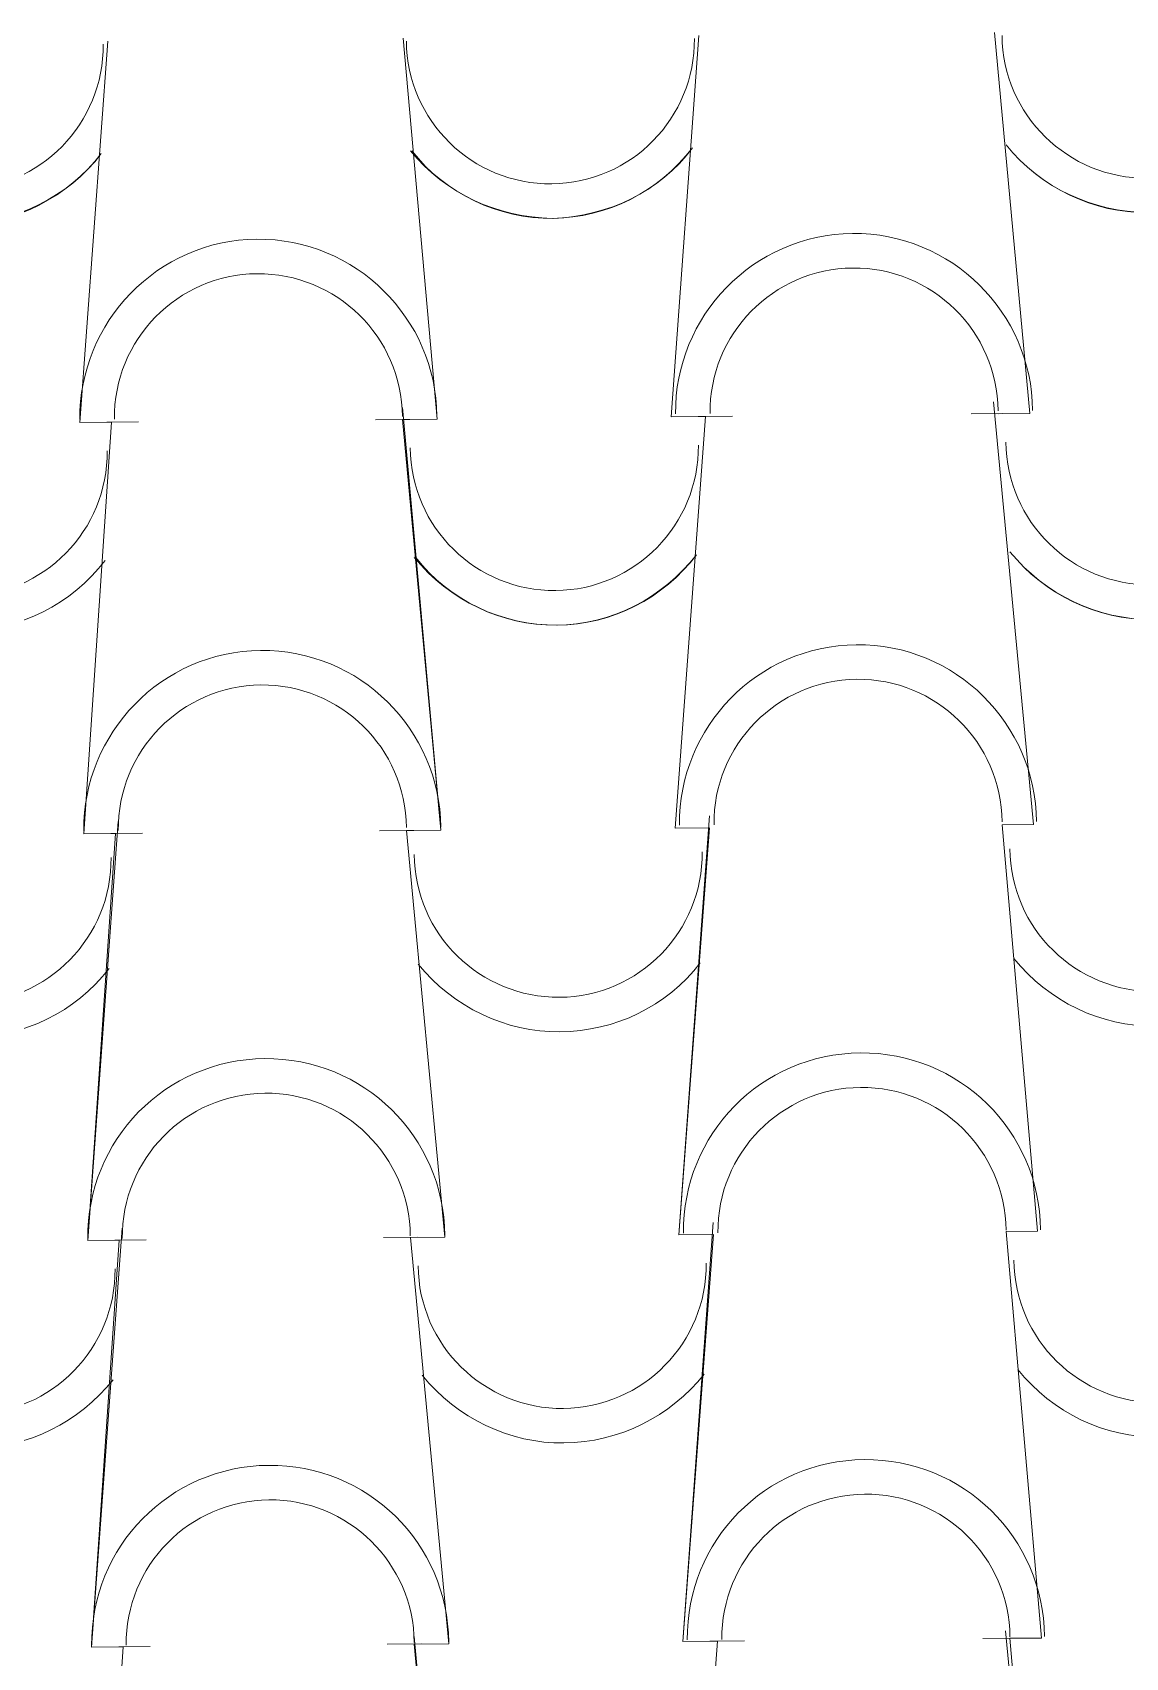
# Model space of a CAD drawing. Header units: millimetres. Extents: x 36985 to 49607, y -23856 to -17842.
# Drawn here: x 47798 to 48391, y -19408 to -18526 of the extents above; entities that cross this region are included whole.
import ezdxf

# ---------------------------------------------------------------- set-up
doc = ezdxf.new("R2010")
doc.units = ezdxf.units.MM
doc.layers.add('A-COB-___-___-EXI', color=250, linetype='Continuous', lineweight=25)

msp = doc.modelspace()

# ---------------------------------------------------------------- linework, layer by layer
at = {"layer": 'A-COB-___-___-EXI', "color": 18, "lineweight": 9}
for p, q in [((47837.92, -18737.75), (47855.02, -18737.59)), ((48002.44, -18736.17), (47983.7, -18736.35)), ((48324.15, -18733.08), (48307.04, -18733.24)), ((48006.7, -19180.05), (47987.97, -19180.23)), ((47844.63, -19181.61), (47827.52, -19181.77)), ((47842.18, -19181.63), (47859.29, -19181.47)), ((48330.54, -19397.67), (48313.43, -19397.84))]:
    msp.add_line(p, q, dxfattribs=at)
at = {"layer": 'A-COB-___-___-EXI', "color": 18, "lineweight": 9, "flags": 128}
for points in [[(48159.27, -18527.77), (48144.15, -18734.81), (48162.88, -18734.63), (48144.15, -18734.81), (48162.88, -18734.63), (48144.15, -18734.81), (48159.27, -18527.77), (48144.15, -18734.81), (48162.88, -18734.63), (48144.15, -18734.81), (48162.88, -18734.63), (48144.15, -18734.81), (48159.27, -18527.77), (48144.15, -18734.81), (48162.88, -18734.63), (48144.15, -18734.81), (48162.88, -18734.63), (48144.15, -18734.81), (48159.27, -18527.77), (48144.15, -18734.81), (48162.88, -18734.63), (48146.3, -18957.97), (48165.03, -18957.79), (48146.3, -18957.97), (48165.03, -18957.79), (48146.3, -18957.97), (48165.03, -18957.79), (48146.3, -18957.97), (48165.03, -18957.79), (48146.3, -18957.97), (48165.03, -18957.79), (48146.3, -18957.97), (48165.03, -18957.79), (48146.3, -18957.97), (48165.03, -18957.79), (48146.3, -18957.97), (48165.03, -18957.79), (48146.3, -18957.97), (48165.03, -18957.79), (48146.3, -18957.97), (48165.03, -18957.79), (48148.42, -19178.69), (48167.15, -19178.51), (48148.42, -19178.69), (48167.15, -19178.51), (48148.42, -19178.69), (48165.03, -18957.79), (48146.3, -18957.97)], [(48144.15, -18734.81), (48162.88, -18734.63), (48144.15, -18734.81), (48159.27, -18527.77), (48144.15, -18734.81), (48162.88, -18734.63), (48144.15, -18734.81), (48162.88, -18734.63), (48144.15, -18734.81), (48159.27, -18527.77), (48144.15, -18734.81), (48162.88, -18734.63), (48144.15, -18734.81), (48162.88, -18734.63), (48144.15, -18734.81), (48159.27, -18527.77), (48144.15, -18734.81), (48162.88, -18734.63), (48144.15, -18734.81), (48162.88, -18734.63)], [(47998.3, -18729.7), (48019.24, -18959.19), (48000.51, -18959.37), (48019.24, -18959.19), (47998.3, -18729.7), (48019.24, -18959.19), (48000.51, -18959.37), (48019.24, -18959.19), (47998.36, -18736.21), (48017.1, -18736.03), (47998.82, -18529.32)], [(47998.36, -18736.21), (48017.1, -18736.03), (47998.36, -18736.21), (48017.1, -18736.03), (47998.82, -18529.32), (48017.1, -18736.03), (47998.36, -18736.21), (48017.1, -18736.03), (47998.36, -18736.21), (48017.1, -18736.03), (47998.82, -18529.32)], [(48330.24, -19620.86), (48347.34, -19620.69), (48325.61, -19393.65), (48347.34, -19620.69), (48330.24, -19620.86), (48347.34, -19620.69), (48328.09, -19397.7), (48345.2, -19397.53), (48328.09, -19397.7), (48345.2, -19397.53), (48328.09, -19397.7), (48345.2, -19397.53), (48325.97, -19176.98), (48343.07, -19176.82), (48323.85, -18956.26), (48340.95, -18956.1), (48323.85, -18956.26), (48340.95, -18956.1), (48323.85, -18956.26), (48340.95, -18956.1), (48319.2, -18726.61)], [(48164.97, -18951.27), (48148.42, -19178.69), (48167.15, -19178.51), (48148.42, -19178.69), (48164.97, -18951.27), (48148.42, -19178.69), (48167.15, -19178.51), (48150.54, -19399.4), (48169.27, -19399.22), (48152.69, -19622.57), (48171.42, -19622.39), (48152.69, -19622.57)], [(47831.79, -19625.65), (47846.75, -19402.33), (47829.65, -19402.49), (47844.63, -19181.61), (47827.52, -19181.77), (47844.63, -19181.61), (47827.52, -19181.77), (47844.07, -18954.36), (47827.52, -19181.77), (47844.63, -19181.61), (47827.52, -19181.77), (47842.51, -18960.89), (47825.4, -18961.06)], [(48000.51, -18959.37), (48021.36, -19179.91), (48002.63, -19180.09), (48021.36, -19179.91), (48000.51, -18959.37), (48019.24, -18959.19), (48000.51, -18959.37), (48019.24, -18959.19), (48000.51, -18959.37), (48019.24, -18959.19), (48000.51, -18959.37), (48021.36, -19179.91), (48002.63, -19180.09), (48023.49, -19400.63), (48004.75, -19400.81), (48023.49, -19400.63), (48004.75, -19400.81), (48023.49, -19400.63), (48004.75, -19400.81), (48023.49, -19400.63), (48004.75, -19400.81), (48025.63, -19623.79)], [(48325.97, -19176.98), (48345.2, -19397.53), (48328.09, -19397.7), (48345.2, -19397.53), (48325.97, -19176.98), (48343.07, -19176.82), (48325.97, -19176.98), (48343.07, -19176.82), (48325.97, -19176.98), (48343.07, -19176.82), (48325.97, -19176.98), (48345.2, -19397.53), (48328.09, -19397.7), (48345.2, -19397.53), (48325.97, -19176.98), (48343.07, -19176.82), (48323.85, -18956.26), (48340.95, -18956.1), (48323.85, -18956.26), (48340.95, -18956.1), (48323.85, -18956.26), (48340.95, -18956.1), (48323.85, -18956.26), (48343.07, -19176.82), (48325.97, -19176.98), (48343.07, -19176.82), (48323.85, -18956.26), (48340.95, -18956.1)], [(47831.79, -19625.65), (47846.75, -19402.33), (47829.65, -19402.49), (47846.75, -19402.33), (47829.65, -19402.49), (47846.75, -19402.33), (47829.65, -19402.49), (47846.19, -19175.08), (47829.65, -19402.49), (47846.75, -19402.33), (47831.79, -19625.65)], [(48025.63, -19623.79), (48004.75, -19400.81), (48023.49, -19400.63), (48002.63, -19180.09), (48021.36, -19179.91), (48002.63, -19180.09), (48021.36, -19179.91)], [(48023.49, -19400.63), (48004.75, -19400.81), (48023.49, -19400.63), (48004.75, -19400.81), (48023.49, -19400.63), (48002.63, -19180.09)], [(48148.42, -19178.69), (48167.15, -19178.51), (48148.42, -19178.69), (48167.15, -19178.51), (48150.54, -19399.4), (48169.27, -19399.22), (48150.54, -19399.4), (48169.27, -19399.22), (48150.54, -19399.4), (48169.27, -19399.22), (48152.69, -19622.57), (48169.27, -19399.22), (48150.54, -19399.4), (48167.09, -19171.99), (48150.54, -19399.4), (48169.27, -19399.22), (48150.54, -19399.4), (48169.27, -19399.22), (48150.54, -19399.4), (48167.09, -19171.99)], [(48025.63, -19623.79), (48004.72, -19396.73), (48025.63, -19623.79)], [(48006.9, -19623.97), (48025.63, -19623.79), (48004.72, -19396.73)], [(48165.2, -19399.26), (48183.93, -19399.08), (48165.2, -19399.26), (48183.93, -19399.08)], [(47844.31, -19402.35), (47861.41, -19402.19), (47844.31, -19402.35), (47861.41, -19402.19)]]:
    msp.add_lwpolyline(points, dxfattribs=at)
for points in [[(48338.81, -18732.94), (48321.7, -18733.1), (48338.81, -18732.94), (48321.7, -18733.1), (48338.81, -18732.94), (48321.7, -18733.1), (48338.81, -18732.94), (48321.7, -18733.1), (48338.81, -18732.94), (48319.71, -18526.23), (48338.81, -18732.94), (48319.71, -18526.23)], [(47838.37, -18530.86), (47823.26, -18737.89), (47840.36, -18737.73), (47823.26, -18737.89), (47838.37, -18530.86), (47823.26, -18737.89), (47840.36, -18737.73), (47825.4, -18961.06), (47842.51, -18960.89), (47825.4, -18961.06), (47842.51, -18960.89), (47825.4, -18961.06), (47842.51, -18960.89), (47825.4, -18961.06), (47842.51, -18960.89), (47825.4, -18961.06), (47840.36, -18737.73), (47823.26, -18737.89), (47840.36, -18737.73), (47823.26, -18737.89), (47840.36, -18737.73), (47825.4, -18961.06), (47840.36, -18737.73), (47823.26, -18737.89)], [(48177.54, -18734.49), (48158.81, -18734.67), (48177.54, -18734.49), (48158.81, -18734.67)], [(47985.85, -18959.51), (48004.58, -18959.33)], [(48340.95, -18956.1), (48323.85, -18956.26)], [(47857.17, -18960.75), (47840.06, -18960.91)], [(47990.09, -19400.95), (48008.83, -19400.77)], [(47829.65, -19402.49), (47846.75, -19402.33), (47829.65, -19402.49), (47846.75, -19402.33), (47829.65, -19402.49), (47846.75, -19402.33), (47831.79, -19625.65), (47846.75, -19402.33)]]:
    msp.add_lwpolyline(points, close=True, dxfattribs=at)
at = {"layer": 'A-COB-___-___-EXI', "color": 18, "lineweight": 9}
for points in [[(48323.8, -18527.82), (48324.22, -18570.99), (48359.57, -18605.67), (48402.74, -18605.26)], [(48323.8, -18527.82), (48324.22, -18570.99), (48359.57, -18605.67), (48402.74, -18605.26)], [(48323.8, -18527.82), (48324.22, -18570.99), (48359.57, -18605.67), (48402.74, -18605.26)], [(48323.8, -18527.82), (48324.22, -18570.99), (48359.57, -18605.67), (48402.74, -18605.26)], [(48000.46, -18530.93), (48000.88, -18574.09), (48036.24, -18608.78), (48079.4, -18608.36)], [(48000.46, -18530.93), (48000.88, -18574.09), (48036.24, -18608.78), (48079.4, -18608.36)], [(48000.46, -18530.93), (48000.88, -18574.09), (48036.24, -18608.78), (48079.4, -18608.36)], [(48326, -18587.26), (48344.96, -18610.7), (48373.6, -18624.27), (48402.92, -18623.99)], [(48326, -18587.26), (48344.96, -18610.7), (48373.6, -18624.27), (48402.92, -18623.99)], [(48326, -18587.26), (48344.96, -18610.7), (48372.78, -18623.46), (48402.92, -18623.99)], [(48326, -18587.26), (48344.96, -18610.7), (48372.78, -18623.46), (48402.92, -18623.99)], [(48002.66, -18590.37), (48021.62, -18613.81), (48050.25, -18626.56), (48079.58, -18627.1)], [(48003.48, -18590.36), (48021.62, -18613.81), (48050.26, -18627.38), (48080.4, -18627.09)], [(48003.48, -18590.36), (48021.62, -18613.81), (48050.26, -18627.38), (48080.4, -18627.09)], [(48017.08, -18734.4), (48016.57, -18681.46), (47972.98, -18637.9), (47919.23, -18638.41)], [(48017.08, -18734.4), (48016.57, -18681.46), (47972.98, -18637.9), (47919.23, -18638.41)], [(48017.08, -18734.4), (48016.57, -18681.46), (47972.98, -18637.9), (47919.23, -18638.41)], [(48017.08, -18734.4), (48016.57, -18681.46), (47972.98, -18637.9), (47919.23, -18638.41)], [(48017.08, -18734.4), (48016.57, -18681.46), (47972.98, -18637.9), (47919.23, -18638.41)], [(48017.08, -18734.4), (48016.57, -18681.46), (47972.98, -18637.9), (47919.23, -18638.41)], [(48017.08, -18734.4), (48016.57, -18681.46), (47972.98, -18637.9), (47919.23, -18638.41)], [(48017.08, -18734.4), (48016.57, -18681.46), (47972.98, -18637.9), (47919.23, -18638.41)], [(48340.42, -18731.29), (48339.91, -18678.35), (48296.32, -18634.79), (48242.57, -18635.3)], [(48340.42, -18731.29), (48339.91, -18678.35), (48296.32, -18634.79), (48242.57, -18635.3)], [(48340.42, -18731.29), (48339.91, -18678.35), (48296.32, -18634.79), (48242.57, -18635.3)], [(48340.42, -18731.29), (48339.91, -18678.35), (48296.32, -18634.79), (48242.57, -18635.3)], [(48340.42, -18731.29), (48339.91, -18678.35), (48296.32, -18634.79), (48242.57, -18635.3)], [(48340.42, -18731.29), (48339.91, -18678.35), (48296.32, -18634.79), (48242.57, -18635.3)], [(48340.42, -18731.29), (48339.91, -18678.35), (48296.32, -18634.79), (48242.57, -18635.3)], [(48340.42, -18731.29), (48339.91, -18678.35), (48296.32, -18634.79), (48242.57, -18635.3)], [(47998.35, -18734.58), (47997.93, -18691.42), (47962.57, -18656.73), (47919.41, -18657.15)], [(47998.35, -18734.58), (47997.93, -18691.42), (47962.57, -18656.73), (47919.41, -18657.15)], [(47998.35, -18734.58), (47997.93, -18691.42), (47962.57, -18656.73), (47919.41, -18657.15)], [(47998.35, -18734.58), (47997.93, -18691.42), (47962.57, -18656.73), (47919.41, -18657.15)], [(47998.35, -18734.58), (47997.93, -18691.42), (47962.57, -18656.73), (47919.41, -18657.15)], [(47998.35, -18734.58), (47997.93, -18691.42), (47962.57, -18656.73), (47919.41, -18657.15)], [(47998.35, -18734.58), (47997.93, -18691.42), (47962.57, -18656.73), (47919.41, -18657.15)], [(47998.35, -18734.58), (47997.93, -18691.42), (47962.57, -18656.73), (47919.41, -18657.15)], [(48321.69, -18731.47), (48321.27, -18688.31), (48285.91, -18653.62), (48242.75, -18654.04)], [(48321.69, -18731.47), (48321.27, -18688.31), (48285.91, -18653.62), (48242.75, -18654.04)], [(48321.69, -18731.47), (48321.27, -18688.31), (48285.91, -18653.62), (48242.75, -18654.04)], [(48321.69, -18731.47), (48321.27, -18688.31), (48285.91, -18653.62), (48242.75, -18654.04)], [(48321.69, -18731.47), (48321.27, -18688.31), (48285.91, -18653.62), (48242.75, -18654.04)], [(48321.69, -18731.47), (48321.27, -18688.31), (48285.91, -18653.62), (48242.75, -18654.04)], [(48321.69, -18731.47), (48321.27, -18688.31), (48285.91, -18653.62), (48242.75, -18654.04)], [(48321.69, -18731.47), (48321.27, -18688.31), (48285.91, -18653.62), (48242.75, -18654.04)], [(48325.92, -18748.54), (48326.34, -18791.7), (48361.7, -18826.39), (48404.86, -18825.97)], [(48325.92, -18748.54), (48326.34, -18791.7), (48361.7, -18826.39), (48404.86, -18825.97)], [(48002.58, -18751.65), (48003, -18794.81), (48038.36, -18829.5), (48081.52, -18829.08)], [(48002.58, -18751.65), (48003, -18794.81), (48038.36, -18829.5), (48081.52, -18829.08)], [(48328.12, -18807.98), (48347.08, -18831.42), (48374.91, -18845), (48405.04, -18844.71)], [(48328.12, -18807.98), (48347.08, -18831.42), (48374.91, -18845), (48405.04, -18844.71)], [(48328.12, -18807.98), (48347.08, -18831.42), (48375.72, -18844.99), (48405.04, -18844.71)], [(48328.12, -18807.98), (48347.08, -18831.42), (48375.72, -18844.99), (48405.04, -18844.71)], [(48004.79, -18811.09), (48023.75, -18834.52), (48052.38, -18848.1), (48081.7, -18847.81)], [(48005.6, -18811.08), (48023.75, -18834.52), (48052.38, -18848.1), (48082.52, -18847.81)], [(48005.6, -18811.08), (48023.75, -18834.52), (48052.38, -18848.1), (48082.52, -18847.81)], [(48019.23, -18957.56), (48018.72, -18904.62), (47975.13, -18861.06), (47921.37, -18861.57)], [(48019.23, -18957.56), (48018.72, -18904.62), (47975.13, -18861.06), (47921.37, -18861.57)], [(48019.23, -18957.56), (48018.72, -18904.62), (47975.13, -18861.06), (47921.37, -18861.57)], [(48019.23, -18957.56), (48018.72, -18904.62), (47975.13, -18861.06), (47921.37, -18861.57)], [(48019.23, -18957.56), (48018.72, -18904.62), (47975.13, -18861.06), (47921.37, -18861.57)], [(48019.23, -18957.56), (48018.72, -18904.62), (47975.13, -18861.06), (47921.37, -18861.57)], [(48019.23, -18957.56), (48018.72, -18904.62), (47975.13, -18861.06), (47921.37, -18861.57)], [(48019.23, -18957.56), (48018.72, -18904.62), (47975.13, -18861.06), (47921.37, -18861.57)], [(48019.23, -18957.56), (48018.72, -18904.62), (47975.13, -18861.06), (47921.37, -18861.57)], [(48019.23, -18957.56), (48018.72, -18904.62), (47975.13, -18861.06), (47921.37, -18861.57)], [(48342.57, -18954.45), (48342.06, -18901.51), (48298.47, -18857.95), (48244.71, -18858.47)], [(48000.49, -18957.74), (48000.08, -18914.58), (47964.72, -18879.89), (47921.55, -18880.31)], [(48000.49, -18957.74), (48000.08, -18914.58), (47964.72, -18879.89), (47921.55, -18880.31)], [(48000.49, -18957.74), (48000.08, -18914.58), (47964.72, -18879.89), (47921.55, -18880.31)], [(48000.49, -18957.74), (48000.08, -18914.58), (47964.72, -18879.89), (47921.55, -18880.31)], [(48000.49, -18957.74), (48000.08, -18914.58), (47964.72, -18879.89), (47921.55, -18880.31)], [(48000.49, -18957.74), (48000.08, -18914.58), (47964.72, -18879.89), (47921.55, -18880.31)], [(48000.49, -18957.74), (48000.08, -18914.58), (47964.72, -18879.89), (47921.55, -18880.31)], [(48000.49, -18957.74), (48000.08, -18914.58), (47964.72, -18879.89), (47921.55, -18880.31)], [(48000.49, -18957.74), (48000.08, -18914.58), (47964.72, -18879.89), (47921.55, -18880.31)], [(48000.49, -18957.74), (48000.08, -18914.58), (47964.72, -18879.89), (47921.55, -18880.31)], [(48323.83, -18954.63), (48323.42, -18911.47), (48288.06, -18876.78), (48244.89, -18877.2)], [(48004.71, -18972.36), (48005.12, -19015.53), (48040.48, -19050.21), (48083.65, -19049.8)], [(48328.05, -18969.25), (48328.46, -19012.42), (48363.82, -19047.11), (48406.99, -19046.69)], [(48328.05, -18969.25), (48328.46, -19012.42), (48363.82, -19047.11), (48406.99, -19046.69)], [(48330.25, -19028.69), (48349.21, -19052.13), (48377.03, -19065.71), (48407.17, -19065.42)], [(48330.25, -19028.69), (48349.21, -19052.13), (48377.03, -19065.71), (48407.17, -19065.42)], [(48006.91, -19031.8), (48025.87, -19055.24), (48054.51, -19068.81), (48083.83, -19068.53)], [(48021.36, -19179.09), (48020.84, -19125.34), (47977.26, -19082.59), (47923.5, -19083.11)], [(48021.36, -19179.09), (48020.84, -19125.34), (47977.26, -19082.59), (47923.5, -19083.11)], [(48021.36, -19179.09), (48020.84, -19125.34), (47977.26, -19082.59), (47923.5, -19083.11)], [(48021.36, -19179.09), (48020.84, -19125.34), (47977.26, -19082.59), (47923.5, -19083.11)], [(48021.36, -19179.09), (48020.84, -19125.34), (47977.26, -19082.59), (47923.5, -19083.11)], [(48021.36, -19179.09), (48020.84, -19125.34), (47977.26, -19082.59), (47923.5, -19083.11)], [(48344.7, -19175.99), (48344.18, -19122.23), (48300.6, -19079.48), (48246.84, -19080)], [(48344.7, -19175.99), (48344.18, -19122.23), (48300.6, -19079.48), (48246.84, -19080)], [(48344.7, -19175.99), (48344.18, -19122.23), (48300.6, -19079.48), (48246.84, -19080)], [(48344.7, -19175.99), (48344.18, -19122.23), (48300.6, -19079.48), (48246.84, -19080)], [(48344.7, -19175.99), (48344.18, -19122.23), (48300.6, -19079.48), (48246.84, -19080)], [(48344.7, -19175.99), (48344.18, -19122.23), (48300.6, -19079.48), (48246.84, -19080)], [(48344.7, -19175.99), (48344.18, -19122.23), (48300.6, -19079.48), (48246.84, -19080)], [(48344.7, -19175.99), (48344.18, -19122.23), (48300.6, -19079.48), (48246.84, -19080)], [(48325.96, -19176.17), (48325.55, -19133), (48290.19, -19098.31), (48247.02, -19098.73)], [(48325.96, -19176.17), (48325.55, -19133), (48290.19, -19098.31), (48247.02, -19098.73)], [(48325.96, -19176.17), (48325.55, -19133), (48290.19, -19098.31), (48247.02, -19098.73)], [(48325.96, -19176.17), (48325.55, -19133), (48290.19, -19098.31), (48247.02, -19098.73)], [(48325.96, -19176.17), (48325.55, -19133), (48290.19, -19098.31), (48247.02, -19098.73)], [(48325.96, -19176.17), (48325.55, -19133), (48290.19, -19098.31), (48247.02, -19098.73)], [(48325.96, -19176.17), (48325.55, -19133), (48290.19, -19098.31), (48247.02, -19098.73)], [(48325.96, -19176.17), (48325.55, -19133), (48290.19, -19098.31), (48247.02, -19098.73)], [(48002.62, -19179.27), (48002.21, -19136.11), (47966.85, -19101.42), (47923.68, -19101.84)], [(48002.62, -19179.27), (48002.21, -19136.11), (47966.85, -19101.42), (47923.68, -19101.84)], [(48002.62, -19179.27), (48002.21, -19136.11), (47966.85, -19101.42), (47923.68, -19101.84)], [(48002.62, -19179.27), (48002.21, -19136.11), (47966.85, -19101.42), (47923.68, -19101.84)], [(48002.62, -19179.27), (48002.21, -19136.11), (47966.85, -19101.42), (47923.68, -19101.84)], [(48002.62, -19179.27), (48002.21, -19136.11), (47966.85, -19101.42), (47923.68, -19101.84)], [(48006.85, -19195.52), (48007.27, -19238.69), (48042.63, -19273.38), (48085.79, -19272.96)], [(48330.19, -19192.42), (48330.61, -19235.58), (48365.97, -19270.27), (48409.13, -19269.85)], [(48330.19, -19192.42), (48330.61, -19235.58), (48365.97, -19270.27), (48409.13, -19269.85)], [(48009.05, -19254.96), (48028.01, -19278.4), (48056.65, -19291.98), (48085.97, -19291.69)], [(48332.39, -19251.86), (48351.35, -19275.29), (48379.18, -19288.87), (48409.31, -19288.58)], [(48332.39, -19251.86), (48351.35, -19275.29), (48379.18, -19288.87), (48409.31, -19288.58)], [(48023.48, -19399.81), (48022.96, -19346.06), (47979.38, -19303.31), (47925.63, -19303.82)], [(48023.48, -19399.81), (48022.96, -19346.06), (47979.38, -19303.31), (47925.63, -19303.82)], [(48023.48, -19399.81), (48022.96, -19346.06), (47979.38, -19303.31), (47925.63, -19303.82)], [(48346.82, -19396.7), (48346.3, -19342.95), (48302.72, -19300.2), (48248.97, -19300.71)], [(48346.82, -19396.7), (48346.3, -19342.95), (48302.72, -19300.2), (48248.97, -19300.71)], [(48346.82, -19396.7), (48346.3, -19342.95), (48302.72, -19300.2), (48248.97, -19300.71)], [(48346.82, -19396.7), (48346.3, -19342.95), (48302.72, -19300.2), (48248.97, -19300.71)], [(48346.82, -19396.7), (48346.3, -19342.95), (48302.72, -19300.2), (48248.97, -19300.71)], [(48328.09, -19396.88), (48327.67, -19353.72), (48292.31, -19319.03), (48249.15, -19319.45)], [(48328.09, -19396.88), (48327.67, -19353.72), (48292.31, -19319.03), (48249.15, -19319.45)], [(48328.09, -19396.88), (48327.67, -19353.72), (48292.31, -19319.03), (48249.15, -19319.45)], [(48328.09, -19396.88), (48327.67, -19353.72), (48292.31, -19319.03), (48249.15, -19319.45)], [(48328.09, -19396.88), (48327.67, -19353.72), (48292.31, -19319.03), (48249.15, -19319.45)], [(48328.09, -19396.88), (48327.67, -19353.72), (48292.31, -19319.03), (48249.15, -19319.45)], [(48328.09, -19396.88), (48327.67, -19353.72), (48292.31, -19319.03), (48249.15, -19319.45)], [(48328.09, -19396.88), (48327.67, -19353.72), (48292.31, -19319.03), (48249.15, -19319.45)], [(48328.09, -19396.88), (48327.67, -19353.72), (48292.31, -19319.03), (48249.15, -19319.45)], [(48328.09, -19396.88), (48327.67, -19353.72), (48292.31, -19319.03), (48249.15, -19319.45)], [(48328.09, -19396.88), (48327.67, -19353.72), (48292.31, -19319.03), (48249.15, -19319.45)], [(48004.75, -19399.99), (48004.33, -19356.83), (47968.97, -19322.14), (47925.81, -19322.56)], [(48004.75, -19399.99), (48004.33, -19356.83), (47968.97, -19322.14), (47925.81, -19322.56)], [(48004.75, -19399.99), (48004.33, -19356.83), (47968.97, -19322.14), (47925.81, -19322.56)], [(48004.75, -19399.99), (48004.33, -19356.83), (47968.97, -19322.14), (47925.81, -19322.56)], [(48004.75, -19399.99), (48004.33, -19356.83), (47968.97, -19322.14), (47925.81, -19322.56)], [(48004.75, -19399.99), (48004.33, -19356.83), (47968.97, -19322.14), (47925.81, -19322.56)], [(48004.75, -19399.99), (48004.33, -19356.83), (47968.97, -19322.14), (47925.81, -19322.56)], [(48004.75, -19399.99), (48004.33, -19356.83), (47968.97, -19322.14), (47925.81, -19322.56)], [(48004.75, -19399.99), (48004.33, -19356.83), (47968.97, -19322.14), (47925.81, -19322.56)], [(48004.75, -19399.99), (48004.33, -19356.83), (47968.97, -19322.14), (47925.81, -19322.56)], [(48004.75, -19399.99), (48004.33, -19356.83), (47968.97, -19322.14), (47925.81, -19322.56)], [(48004.75, -19399.99), (48004.33, -19356.83), (47968.97, -19322.14), (47925.81, -19322.56)], [(48004.75, -19399.99), (48004.33, -19356.83), (47968.97, -19322.14), (47925.81, -19322.56)]]:
    msp.add_open_spline(points, degree=3, dxfattribs=at)
for points in [[(47758.51, -18611.45), (47758.51, -18611.45), (47801.67, -18611.04), (47836.36, -18575.68), (47835.94, -18532.51)], [(47758.51, -18611.45), (47758.51, -18611.45), (47801.67, -18611.04), (47836.36, -18575.68), (47835.94, -18532.51)], [(48079.4, -18608.36), (48079.4, -18608.36), (48122.57, -18607.95), (48157.25, -18572.59), (48156.84, -18529.43)], [(48079.4, -18608.36), (48079.4, -18608.36), (48122.57, -18607.95), (48157.25, -18572.59), (48156.84, -18529.43)], [(48079.4, -18608.36), (48079.4, -18608.36), (48122.57, -18607.95), (48157.25, -18572.59), (48156.84, -18529.43)], [(48079.58, -18627.1), (48079.58, -18627.1), (48109.72, -18626.81), (48137.28, -18612.7), (48155.78, -18588.9)], [(48080.4, -18627.09), (48080.4, -18627.09), (48109.71, -18625.99), (48138.09, -18612.69), (48155.78, -18588.9)], [(48080.4, -18627.09), (48080.4, -18627.09), (48109.71, -18625.99), (48138.09, -18612.69), (48155.78, -18588.9)], [(47758.69, -18630.18), (47758.69, -18630.18), (47788.81, -18629.08), (47816.38, -18615.78), (47834.89, -18591.98)], [(47758.69, -18630.18), (47758.69, -18630.18), (47788.82, -18629.89), (47816.38, -18615.78), (47834.89, -18591.98)], [(47919.23, -18638.41), (47919.23, -18638.41), (47865.47, -18638.93), (47822.73, -18683.33), (47823.24, -18736.27)], [(47919.23, -18638.41), (47919.23, -18638.41), (47865.47, -18638.93), (47822.73, -18683.33), (47823.24, -18736.27)], [(47919.23, -18638.41), (47919.23, -18638.41), (47865.47, -18638.93), (47822.73, -18683.33), (47823.24, -18736.27)], [(47919.23, -18638.41), (47919.23, -18638.41), (47865.47, -18638.93), (47822.73, -18683.33), (47823.24, -18736.27)], [(47919.23, -18638.41), (47919.23, -18638.41), (47865.47, -18638.93), (47822.73, -18683.33), (47823.24, -18736.27)], [(47919.23, -18638.41), (47919.23, -18638.41), (47865.47, -18638.93), (47822.73, -18683.33), (47823.24, -18736.27)], [(47919.23, -18638.41), (47919.23, -18638.41), (47865.47, -18638.93), (47822.73, -18683.33), (47823.24, -18736.27)], [(47919.23, -18638.41), (47919.23, -18638.41), (47865.47, -18638.93), (47822.73, -18683.33), (47823.24, -18736.27)], [(48242.57, -18635.3), (48242.57, -18635.3), (48188.81, -18635.82), (48146.07, -18680.22), (48146.58, -18733.16)], [(48242.57, -18635.3), (48242.57, -18635.3), (48188.81, -18635.82), (48146.07, -18680.22), (48146.58, -18733.16)], [(48242.57, -18635.3), (48242.57, -18635.3), (48188.81, -18635.82), (48146.07, -18680.22), (48146.58, -18733.16)], [(48242.57, -18635.3), (48242.57, -18635.3), (48188.81, -18635.82), (48146.07, -18680.22), (48146.58, -18733.16)], [(48242.57, -18635.3), (48242.57, -18635.3), (48188.81, -18635.82), (48146.07, -18680.22), (48146.58, -18733.16)], [(48242.57, -18635.3), (48242.57, -18635.3), (48188.81, -18635.82), (48146.07, -18680.22), (48146.58, -18733.16)], [(48242.57, -18635.3), (48242.57, -18635.3), (48188.81, -18635.82), (48146.07, -18680.22), (48146.58, -18733.16)], [(48242.57, -18635.3), (48242.57, -18635.3), (48188.81, -18635.82), (48146.07, -18680.22), (48146.58, -18733.16)], [(47919.41, -18657.15), (47919.41, -18657.15), (47876.24, -18657.56), (47841.56, -18692.92), (47841.97, -18736.09)], [(47919.41, -18657.15), (47919.41, -18657.15), (47876.24, -18657.56), (47841.56, -18692.92), (47841.97, -18736.09)], [(47919.41, -18657.15), (47919.41, -18657.15), (47876.24, -18657.56), (47841.56, -18692.92), (47841.97, -18736.09)], [(47919.41, -18657.15), (47919.41, -18657.15), (47876.24, -18657.56), (47841.56, -18692.92), (47841.97, -18736.09)], [(47919.41, -18657.15), (47919.41, -18657.15), (47876.24, -18657.56), (47841.56, -18692.92), (47841.97, -18736.09)], [(47919.41, -18657.15), (47919.41, -18657.15), (47876.24, -18657.56), (47841.56, -18692.92), (47841.97, -18736.09)], [(47919.41, -18657.15), (47919.41, -18657.15), (47876.24, -18657.56), (47841.56, -18692.92), (47841.97, -18736.09)], [(47919.41, -18657.15), (47919.41, -18657.15), (47876.24, -18657.56), (47841.56, -18692.92), (47841.97, -18736.09)], [(48242.75, -18654.04), (48242.75, -18654.04), (48199.58, -18654.45), (48164.9, -18689.81), (48165.31, -18732.98)], [(48242.75, -18654.04), (48242.75, -18654.04), (48199.58, -18654.45), (48164.9, -18689.81), (48165.31, -18732.98)], [(48242.75, -18654.04), (48242.75, -18654.04), (48199.58, -18654.45), (48164.9, -18689.81), (48165.31, -18732.98)], [(48242.75, -18654.04), (48242.75, -18654.04), (48199.58, -18654.45), (48164.9, -18689.81), (48165.31, -18732.98)], [(48242.75, -18654.04), (48242.75, -18654.04), (48199.58, -18654.45), (48164.9, -18689.81), (48165.31, -18732.98)], [(48242.75, -18654.04), (48242.75, -18654.04), (48199.58, -18654.45), (48164.9, -18689.81), (48165.31, -18732.98)], [(48242.75, -18654.04), (48242.75, -18654.04), (48199.58, -18654.45), (48164.9, -18689.81), (48165.31, -18732.98)], [(48242.75, -18654.04), (48242.75, -18654.04), (48199.58, -18654.45), (48164.9, -18689.81), (48165.31, -18732.98)], [(47760.63, -18832.17), (47760.63, -18832.17), (47803.8, -18831.75), (47838.48, -18796.39), (47838.06, -18753.23)], [(48081.52, -18829.08), (48081.52, -18829.08), (48124.69, -18828.67), (48159.38, -18793.31), (48158.96, -18750.14)], [(48081.52, -18829.08), (48081.52, -18829.08), (48124.69, -18828.67), (48159.38, -18793.31), (48158.96, -18750.14)], [(48081.7, -18847.81), (48081.7, -18847.81), (48111.84, -18847.52), (48139.4, -18833.41), (48157.9, -18809.61)], [(48082.52, -18847.81), (48082.52, -18847.81), (48111.84, -18847.52), (48140.21, -18833.41), (48157.9, -18809.61)], [(48082.52, -18847.81), (48082.52, -18847.81), (48111.84, -18847.52), (48140.21, -18833.41), (48157.9, -18809.61)], [(47760.81, -18850.9), (47760.81, -18850.9), (47790.94, -18850.61), (47818.5, -18836.5), (47837.01, -18812.7)], [(47760.81, -18850.9), (47760.81, -18850.9), (47790.94, -18850.61), (47818.5, -18836.5), (47837.01, -18812.7)], [(47921.37, -18861.57), (47921.37, -18861.57), (47867.62, -18862.09), (47824.88, -18906.49), (47825.39, -18959.43)], [(47921.37, -18861.57), (47921.37, -18861.57), (47867.62, -18862.09), (47824.88, -18906.49), (47825.39, -18959.43)], [(47921.37, -18861.57), (47921.37, -18861.57), (47867.62, -18862.09), (47824.88, -18906.49), (47825.39, -18959.43)], [(47921.37, -18861.57), (47921.37, -18861.57), (47867.62, -18862.09), (47824.88, -18906.49), (47825.39, -18959.43)], [(47921.37, -18861.57), (47921.37, -18861.57), (47867.62, -18862.09), (47824.88, -18906.49), (47825.39, -18959.43)], [(47921.37, -18861.57), (47921.37, -18861.57), (47867.62, -18862.09), (47824.88, -18906.49), (47825.39, -18959.43)], [(47921.37, -18861.57), (47921.37, -18861.57), (47867.62, -18862.09), (47824.88, -18906.49), (47825.39, -18959.43)], [(47921.37, -18861.57), (47921.37, -18861.57), (47867.62, -18862.09), (47824.88, -18906.49), (47825.39, -18959.43)], [(47921.37, -18861.57), (47921.37, -18861.57), (47867.62, -18862.09), (47824.88, -18906.49), (47825.39, -18959.43)], [(47921.37, -18861.57), (47921.37, -18861.57), (47867.62, -18862.09), (47824.88, -18906.49), (47825.39, -18959.43)], [(48244.71, -18858.47), (48244.71, -18858.47), (48190.96, -18858.98), (48148.22, -18903.38), (48148.72, -18956.32)], [(47921.55, -18880.31), (47921.55, -18880.31), (47878.39, -18880.72), (47843.7, -18916.08), (47844.12, -18959.25)], [(47921.55, -18880.31), (47921.55, -18880.31), (47878.39, -18880.72), (47843.7, -18916.08), (47844.12, -18959.25)], [(47921.55, -18880.31), (47921.55, -18880.31), (47878.39, -18880.72), (47843.7, -18916.08), (47844.12, -18959.25)], [(47921.55, -18880.31), (47921.55, -18880.31), (47878.39, -18880.72), (47843.7, -18916.08), (47844.12, -18959.25)], [(47921.55, -18880.31), (47921.55, -18880.31), (47878.39, -18880.72), (47843.7, -18916.08), (47844.12, -18959.25)], [(47921.55, -18880.31), (47921.55, -18880.31), (47878.39, -18880.72), (47843.7, -18916.08), (47844.12, -18959.25)], [(47921.55, -18880.31), (47921.55, -18880.31), (47878.39, -18880.72), (47843.7, -18916.08), (47844.12, -18959.25)], [(47921.55, -18880.31), (47921.55, -18880.31), (47878.39, -18880.72), (47843.7, -18916.08), (47844.12, -18959.25)], [(47921.55, -18880.31), (47921.55, -18880.31), (47878.39, -18880.72), (47843.7, -18916.08), (47844.12, -18959.25)], [(47921.55, -18880.31), (47921.55, -18880.31), (47878.39, -18880.72), (47843.7, -18916.08), (47844.12, -18959.25)], [(48244.89, -18877.2), (48244.89, -18877.2), (48201.73, -18877.61), (48167.04, -18912.97), (48167.46, -18956.14)], [(47762.75, -19052.89), (47762.75, -19052.89), (47805.92, -19052.47), (47840.6, -19017.11), (47840.19, -18973.95)], [(48083.65, -19049.8), (48083.65, -19049.8), (48126.81, -19049.38), (48161.5, -19014.03), (48161.08, -18970.86)], [(47762.93, -19071.62), (47762.93, -19071.62), (47793.07, -19071.33), (47820.63, -19058.03), (47839.14, -19034.23)], [(48083.83, -19068.53), (48083.83, -19068.53), (48113.96, -19068.24), (48141.53, -19054.94), (48160.03, -19031.15)], [(47923.5, -19083.11), (47923.5, -19083.11), (47869.75, -19083.62), (47827, -19127.2), (47827.52, -19180.96)], [(47923.5, -19083.11), (47923.5, -19083.11), (47869.75, -19083.62), (47827, -19127.2), (47827.52, -19180.96)], [(47923.5, -19083.11), (47923.5, -19083.11), (47869.75, -19083.62), (47827, -19127.2), (47827.52, -19180.96)], [(47923.5, -19083.11), (47923.5, -19083.11), (47869.75, -19083.62), (47827, -19127.2), (47827.52, -19180.96)], [(47923.5, -19083.11), (47923.5, -19083.11), (47869.75, -19083.62), (47827, -19127.2), (47827.52, -19180.96)], [(47923.5, -19083.11), (47923.5, -19083.11), (47869.75, -19083.62), (47827, -19127.2), (47827.52, -19180.96)], [(48246.84, -19080), (48246.84, -19080), (48193.09, -19080.51), (48150.34, -19124.1), (48150.86, -19177.85)], [(48246.84, -19080), (48246.84, -19080), (48193.09, -19080.51), (48150.34, -19124.1), (48150.86, -19177.85)], [(48246.84, -19080), (48246.84, -19080), (48193.09, -19080.51), (48150.34, -19124.1), (48150.86, -19177.85)], [(48246.84, -19080), (48246.84, -19080), (48193.09, -19080.51), (48150.34, -19124.1), (48150.86, -19177.85)], [(48246.84, -19080), (48246.84, -19080), (48193.09, -19080.51), (48150.34, -19124.1), (48150.86, -19177.85)], [(48246.84, -19080), (48246.84, -19080), (48193.09, -19080.51), (48150.34, -19124.1), (48150.86, -19177.85)], [(48246.84, -19080), (48246.84, -19080), (48193.09, -19080.51), (48150.34, -19124.1), (48150.86, -19177.85)], [(48246.84, -19080), (48246.84, -19080), (48193.09, -19080.51), (48150.34, -19124.1), (48150.86, -19177.85)], [(48247.02, -19098.73), (48247.02, -19098.73), (48203.86, -19099.14), (48169.17, -19134.5), (48169.59, -19177.67)], [(48247.02, -19098.73), (48247.02, -19098.73), (48203.86, -19099.14), (48169.17, -19134.5), (48169.59, -19177.67)], [(48247.02, -19098.73), (48247.02, -19098.73), (48203.86, -19099.14), (48169.17, -19134.5), (48169.59, -19177.67)], [(48247.02, -19098.73), (48247.02, -19098.73), (48203.86, -19099.14), (48169.17, -19134.5), (48169.59, -19177.67)], [(48247.02, -19098.73), (48247.02, -19098.73), (48203.86, -19099.14), (48169.17, -19134.5), (48169.59, -19177.67)], [(48247.02, -19098.73), (48247.02, -19098.73), (48203.86, -19099.14), (48169.17, -19134.5), (48169.59, -19177.67)], [(48247.02, -19098.73), (48247.02, -19098.73), (48203.86, -19099.14), (48169.17, -19134.5), (48169.59, -19177.67)], [(48247.02, -19098.73), (48247.02, -19098.73), (48203.86, -19099.14), (48169.17, -19134.5), (48169.59, -19177.67)], [(47923.68, -19101.84), (47923.68, -19101.84), (47880.52, -19102.25), (47845.83, -19137.61), (47846.25, -19180.78)], [(47923.68, -19101.84), (47923.68, -19101.84), (47880.52, -19102.25), (47845.83, -19137.61), (47846.25, -19180.78)], [(47923.68, -19101.84), (47923.68, -19101.84), (47880.52, -19102.25), (47845.83, -19137.61), (47846.25, -19180.78)], [(47923.68, -19101.84), (47923.68, -19101.84), (47880.52, -19102.25), (47845.83, -19137.61), (47846.25, -19180.78)], [(47923.68, -19101.84), (47923.68, -19101.84), (47880.52, -19102.25), (47845.83, -19137.61), (47846.25, -19180.78)], [(47923.68, -19101.84), (47923.68, -19101.84), (47880.52, -19102.25), (47845.83, -19137.61), (47846.25, -19180.78)], [(47764.9, -19276.05), (47764.9, -19276.05), (47808.06, -19275.63), (47842.75, -19240.27), (47842.33, -19197.11)], [(48085.79, -19272.96), (48085.79, -19272.96), (48128.96, -19272.55), (48163.64, -19237.19), (48163.23, -19194.02)], [(47765.08, -19294.78), (47765.08, -19294.78), (47795.21, -19294.49), (47822.77, -19280.38), (47841.28, -19257.39)], [(48085.97, -19291.69), (48085.97, -19291.69), (48116.11, -19291.4), (48143.67, -19277.29), (48162.18, -19254.31)], [(47925.63, -19303.82), (47925.63, -19303.82), (47871.87, -19304.34), (47829.12, -19347.92), (47829.64, -19401.68)], [(47925.63, -19303.82), (47925.63, -19303.82), (47871.87, -19304.34), (47829.12, -19347.92), (47829.64, -19401.68)], [(47925.63, -19303.82), (47925.63, -19303.82), (47871.87, -19304.34), (47829.12, -19347.92), (47829.64, -19401.68)], [(48248.97, -19300.71), (48248.97, -19300.71), (48195.21, -19301.23), (48152.46, -19344.81), (48152.98, -19398.57)], [(48248.97, -19300.71), (48248.97, -19300.71), (48195.21, -19301.23), (48152.46, -19344.81), (48152.98, -19398.57)], [(48248.97, -19300.71), (48248.97, -19300.71), (48195.21, -19301.23), (48152.46, -19344.81), (48152.98, -19398.57)], [(48248.97, -19300.71), (48248.97, -19300.71), (48195.21, -19301.23), (48152.46, -19344.81), (48152.98, -19398.57)], [(48248.97, -19300.71), (48248.97, -19300.71), (48195.21, -19301.23), (48152.46, -19344.81), (48152.98, -19398.57)], [(48249.15, -19319.45), (48249.15, -19319.45), (48205.98, -19319.86), (48171.29, -19355.22), (48171.71, -19398.39)], [(48249.15, -19319.45), (48249.15, -19319.45), (48205.98, -19319.86), (48171.29, -19355.22), (48171.71, -19398.39)], [(48249.15, -19319.45), (48249.15, -19319.45), (48205.98, -19319.86), (48171.29, -19355.22), (48171.71, -19398.39)], [(48249.15, -19319.45), (48249.15, -19319.45), (48205.98, -19319.86), (48171.29, -19355.22), (48171.71, -19398.39)], [(48249.15, -19319.45), (48249.15, -19319.45), (48205.98, -19319.86), (48171.29, -19355.22), (48171.71, -19398.39)], [(48249.15, -19319.45), (48249.15, -19319.45), (48205.98, -19319.86), (48171.29, -19355.22), (48171.71, -19398.39)], [(48249.15, -19319.45), (48249.15, -19319.45), (48205.98, -19319.86), (48171.29, -19355.22), (48171.71, -19398.39)], [(48249.15, -19319.45), (48249.15, -19319.45), (48205.98, -19319.86), (48171.29, -19355.22), (48171.71, -19398.39)], [(48249.15, -19319.45), (48249.15, -19319.45), (48205.98, -19319.86), (48171.29, -19355.22), (48171.71, -19398.39)], [(48249.15, -19319.45), (48249.15, -19319.45), (48205.98, -19319.86), (48171.29, -19355.22), (48171.71, -19398.39)], [(48249.15, -19319.45), (48249.15, -19319.45), (48205.98, -19319.86), (48171.29, -19355.22), (48171.71, -19398.39)], [(47925.81, -19322.56), (47925.81, -19322.56), (47882.64, -19322.97), (47847.96, -19358.33), (47848.37, -19401.5)], [(47925.81, -19322.56), (47925.81, -19322.56), (47882.64, -19322.97), (47847.96, -19358.33), (47848.37, -19401.5)], [(47925.81, -19322.56), (47925.81, -19322.56), (47882.64, -19322.97), (47847.96, -19358.33), (47848.37, -19401.5)], [(47925.81, -19322.56), (47925.81, -19322.56), (47882.64, -19322.97), (47847.96, -19358.33), (47848.37, -19401.5)], [(47925.81, -19322.56), (47925.81, -19322.56), (47882.64, -19322.97), (47847.96, -19358.33), (47848.37, -19401.5)], [(47925.81, -19322.56), (47925.81, -19322.56), (47882.64, -19322.97), (47847.96, -19358.33), (47848.37, -19401.5)], [(47925.81, -19322.56), (47925.81, -19322.56), (47882.64, -19322.97), (47847.96, -19358.33), (47848.37, -19401.5)], [(47925.81, -19322.56), (47925.81, -19322.56), (47882.64, -19322.97), (47847.96, -19358.33), (47848.37, -19401.5)], [(47925.81, -19322.56), (47925.81, -19322.56), (47882.64, -19322.97), (47847.96, -19358.33), (47848.37, -19401.5)], [(47925.81, -19322.56), (47925.81, -19322.56), (47882.64, -19322.97), (47847.96, -19358.33), (47848.37, -19401.5)], [(47925.81, -19322.56), (47925.81, -19322.56), (47882.64, -19322.97), (47847.96, -19358.33), (47848.37, -19401.5)], [(47925.81, -19322.56), (47925.81, -19322.56), (47882.64, -19322.97), (47847.96, -19358.33), (47848.37, -19401.5)], [(47925.81, -19322.56), (47925.81, -19322.56), (47882.64, -19322.97), (47847.96, -19358.33), (47848.37, -19401.5)]]:
    msp.add_open_spline(points, degree=3, knots=[0.125, 0.125, 0.125, 0.125, 0.125001, 1, 1, 1, 1], dxfattribs=at)

doc.saveas('drawing.dxf')
